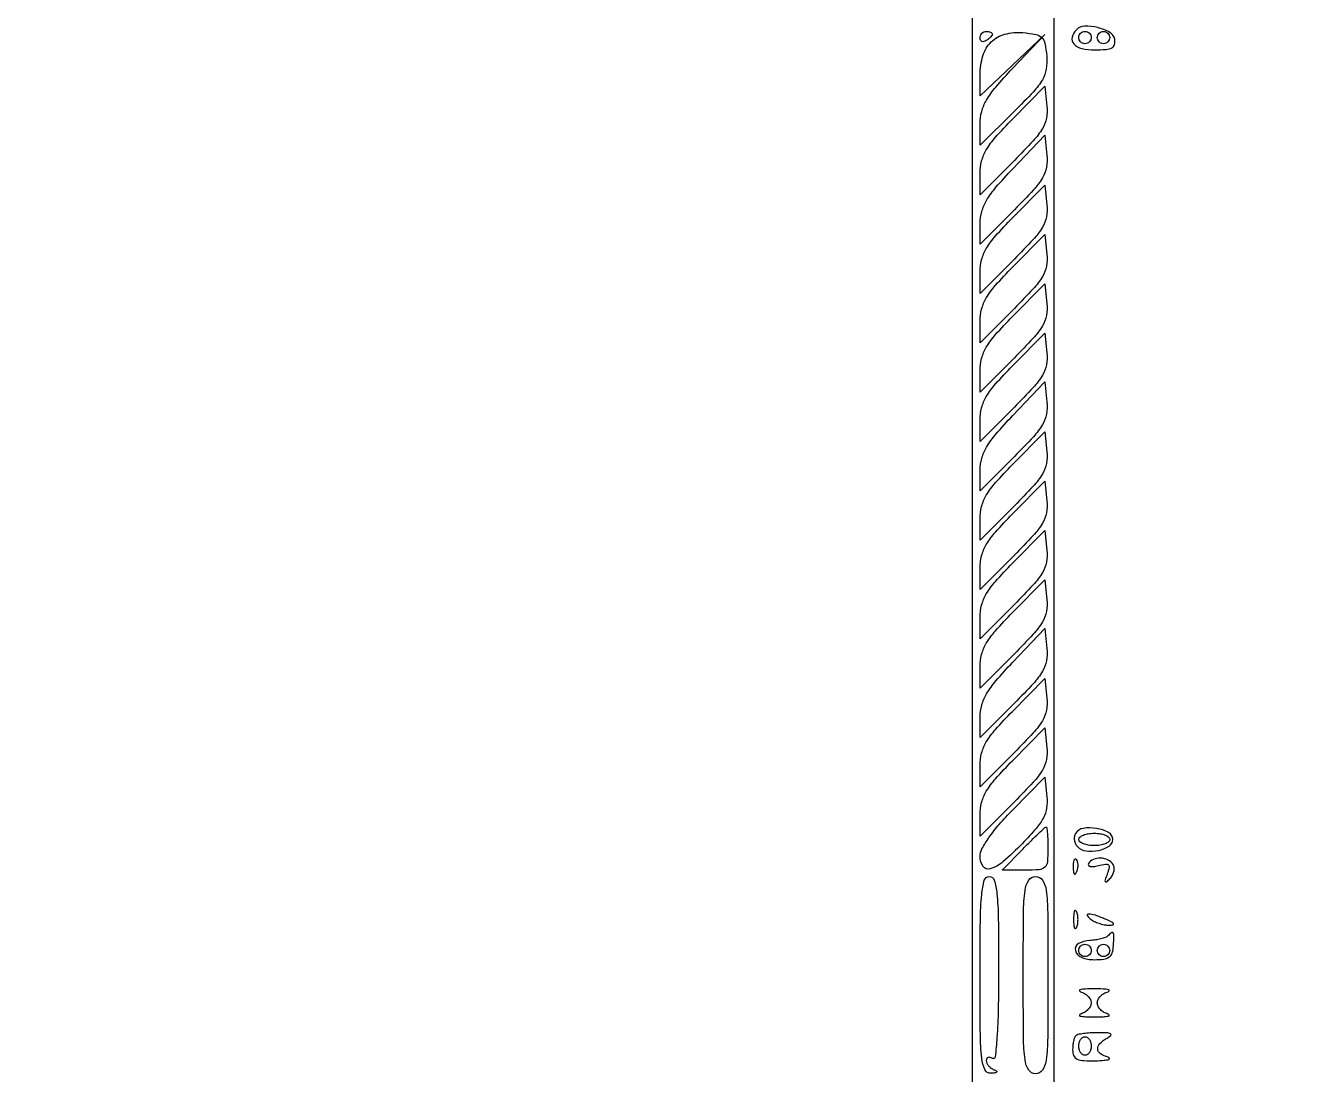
# Model space of a CAD drawing. Extents: x 17 to 822, y 5 to 559.
# Drawn here: x 613.4 to 821.8, y 218.9 to 388.9 of the extents above; entities that cross this region are included whole.
import ezdxf

# ---------------------------------------------------------------- set-up
doc = ezdxf.new("R2010")
doc.units = 0
doc.header["$MEASUREMENT"] = 0

msp = doc.modelspace()

# ---------------------------------------------------------------- linework, layer by layer
msp.add_lwpolyline([(31.304134, 16.008298, 0.000006), (186.307387, 15.865424, 0.000281), (374.742824, 15.799819, 0.000104), (639.75, 15.91159), (780, 16), (780, 231.368584), (780, 446.737168), (755.75, 447.293651, 0.005527), (730.283596, 447.596475, 0.000346), (655.057187, 447.60748, 0.000496), (581.222543, 447.494002, 0.002703), (541.25, 447.176792), (528, 447), (528.000002, 430.25), (528.000004, 413.5), (407.500018, 413.5), (287.000031, 413.5)], format="xyb")
msp.add_lwpolyline([(539.999988, 434.5), (653.351044, 434.5), (766.702101, 434.5), (766.702114, 319.808925), (766.702128, 205.117851)])
for points in [[(770, 387.559017, -0.151918), (769.934461, 387.34829, -0.038439), (769.70625, 387.066025, -0.035638), (769.382774, 386.768994, -0.029505), (769, 386.5, -0.082592), (768.6179, 386.343488, -0.161196), (768.29375, 386.3746, -0.182303), (768.078288, 386.586039, -0.108972), (768, 386.940983, -0.093332), (768.076123, 387.345238, -0.09642), (768.29375, 387.688914, -0.099167), (768.618444, 387.918938, -0.105053), (769, 388, -0.042167), (769.382849, 387.967655, -0.061769), (769.70625, 387.870461, -0.081139), (769.92554, 387.727648, -0.210953)], [(778.791859, 384, -0.060519), (778.712135, 381.886041, -0.093053), (778.096055, 380.167178, -0.055463), (776.65203, 378.2299, -0.010238), (773.541859, 375.03416), (768, 369.56832), (768, 373.002715, -0.06551), (768.263274, 375.003511, -0.067122), (769.034781, 376.850351, -0.044709), (770.542858, 378.966749, -0.012719), (773.25, 381.968101), (778.5, 387.499093), (773.25, 382.537139), (768, 377.575184), (768, 380.958851, -0.073967), (768.461205, 384.059431, -0.125145), (769.813258, 386.293033, -0.131049), (772.016001, 387.545084, -0.085234), (774.948887, 387.798508, -0.025994), (777.023782, 387.514909, -0.14903), (777.995504, 387.004444, -0.151164), (778.50994, 386.042664, -0.026983)], [(783.599134, 388.265801, 0.13777), (782.919518, 387.055308, 0.249084), (783.193913, 385.982778, 0.153081), (784.471989, 385.236859, 0.056181), (786.573324, 385, 0.019159), (788.409271, 385.070376, 0.103782), (789.361297, 385.347696, 0.207892), (789.783688, 385.880217, 0.113201), (789.813584, 386.729463, 0.219909), (789.018664, 387.835483, 0.068187), (787.067057, 388.611643, 0.067244), (784.940967, 388.842321, 0.19211)], [(786, 387, -0.099038), (785.923658, 386.618362, -0.097945), (785.70625, 386.29375, -0.097945), (785.381638, 386.076342, -0.099038), (785, 386, -0.099038), (784.618362, 386.076342, -0.097945), (784.29375, 386.29375, -0.097945), (784.076342, 386.618362, -0.099038), (784, 387, -0.099038), (784.076342, 387.381638, -0.097945), (784.29375, 387.70625, -0.097945), (784.618362, 387.923658, -0.099038), (785, 388, -0.099038), (785.381638, 387.923658, -0.097945), (785.70625, 387.70625, -0.097945), (785.923658, 387.381638, -0.099038)], [(789, 387, -0.099038), (788.923658, 386.618362, -0.097945), (788.70625, 386.29375, -0.097945), (788.381638, 386.076342, -0.099038), (788, 386, -0.099038), (787.618362, 386.076342, -0.097945), (787.29375, 386.29375, -0.097945), (787.076342, 386.618362, -0.099038), (787, 387, -0.099038), (787.076342, 387.381638, -0.097945), (787.29375, 387.70625, -0.097945), (787.618362, 387.923658, -0.099038), (788, 388, -0.099038), (788.381638, 387.923658, -0.097945), (788.70625, 387.70625, -0.097945), (788.923658, 387.381638, -0.099038)], [(773.575558, 367.097297), (768, 361.521739), (768, 364.979424, -0.063842), (768.258137, 366.992874, -0.071008), (769.014888, 368.79885, -0.047074), (770.511953, 370.840702, -0.012801), (773.25, 373.766073), (778.5, 379.095037), (778.825558, 375.883946, -0.071966), (778.742812, 373.944719, -0.088291), (778.100952, 372.252074, -0.051438), (776.624495, 370.27467, -0.010313)], [(773.575558, 359.097297), (768, 353.521739), (768, 356.844888, -0.069474), (768.269643, 358.776112, -0.064746), (769.059747, 360.610201, -0.043294), (770.580669, 362.728905, -0.012943), (773.25, 365.681673), (778.5, 371.19531), (778.825558, 367.934083, -0.069844), (778.746759, 365.963437, -0.089399), (778.111933, 364.265303, -0.052137), (776.641749, 362.291741, -0.010242)], [(773.575558, 351.097297), (768, 345.521739), (768, 348.979424, -0.063842), (768.258137, 350.992874, -0.071008), (769.014888, 352.79885, -0.047074), (770.511953, 354.840702, -0.012801), (773.25, 357.766073), (778.5, 363.095037), (778.825558, 359.883946, -0.071966), (778.742812, 357.944719, -0.088291), (778.100952, 356.252074, -0.051438), (776.624495, 354.27467, -0.010313)], [(773.575558, 343.097297), (768, 337.521739), (768, 340.979424, -0.063842), (768.258137, 342.992874, -0.071008), (769.014888, 344.79885, -0.047074), (770.511953, 346.840702, -0.012801), (773.25, 349.766073), (778.5, 355.095037), (778.825558, 351.883946, -0.071966), (778.742812, 349.944719, -0.088291), (778.100952, 348.252074, -0.051438), (776.624495, 346.27467, -0.010313)], [(773.575558, 335.097297), (768, 329.521739), (768, 332.979424, -0.063842), (768.258137, 334.992874, -0.071008), (769.014888, 336.79885, -0.047074), (770.511953, 338.840702, -0.012801), (773.25, 341.766073), (778.5, 347.095037), (778.825558, 343.883946, -0.071966), (778.742812, 341.944719, -0.088291), (778.100952, 340.252074, -0.051438), (776.624495, 338.27467, -0.010313)], [(773.575558, 327.097297), (768, 321.521739), (768, 324.979424, -0.063842), (768.258137, 326.992874, -0.071008), (769.014888, 328.79885, -0.047074), (770.511953, 330.840702, -0.012801), (773.25, 333.766073), (778.5, 339.095037), (778.825558, 335.883946, -0.071966), (778.742812, 333.944719, -0.088291), (778.100952, 332.252074, -0.051438), (776.624495, 330.27467, -0.010313)], [(773.575558, 319.097297), (768, 313.521739), (768, 316.844888, -0.069474), (768.269643, 318.776112, -0.064746), (769.059747, 320.610201, -0.043294), (770.580669, 322.728905, -0.012943), (773.25, 325.681673), (778.5, 331.19531), (778.825558, 327.934083, -0.069844), (778.746759, 325.963437, -0.089399), (778.111933, 324.265303, -0.052137), (776.641749, 322.291741, -0.010242)], [(773.575558, 311.097297), (768, 305.521739), (768, 308.979424, -0.063842), (768.258137, 310.992874, -0.071008), (769.014888, 312.79885, -0.047074), (770.511953, 314.840702, -0.012801), (773.25, 317.766073), (778.5, 323.095037), (778.825558, 319.883946, -0.071966), (778.742812, 317.944719, -0.088291), (778.100952, 316.252074, -0.051438), (776.624495, 314.27467, -0.010313)], [(773.575558, 303.097297), (768, 297.521739), (768, 300.979424, -0.063842), (768.258137, 302.992874, -0.071008), (769.014888, 304.79885, -0.047074), (770.511953, 306.840702, -0.012801), (773.25, 309.766073), (778.5, 315.095037), (778.825558, 311.883946, -0.071966), (778.742812, 309.944719, -0.088291), (778.100952, 308.252074, -0.051438), (776.624495, 306.27467, -0.010313)], [(773.575558, 295.097297), (768, 289.521739), (768, 292.979424, -0.063842), (768.258137, 294.992874, -0.071008), (769.014888, 296.79885, -0.047074), (770.511953, 298.840702, -0.012801), (773.25, 301.766073), (778.5, 307.095037), (778.825558, 303.883946, -0.071966), (778.742812, 301.944719, -0.088291), (778.100952, 300.252074, -0.051438), (776.624495, 298.27467, -0.010313)], [(773.575558, 287.097297), (768, 281.521739), (768, 284.979424, -0.063842), (768.258137, 286.992874, -0.071008), (769.014888, 288.79885, -0.047074), (770.511953, 290.840702, -0.012801), (773.25, 293.766073), (778.5, 299.095037), (778.825558, 295.883946, -0.071966), (778.742812, 293.944719, -0.088291), (778.100952, 292.252074, -0.051438), (776.624495, 290.27467, -0.010313)], [(773.575558, 279.097297), (768, 273.521739), (768, 276.844888, -0.069474), (768.269643, 278.776112, -0.064746), (769.059747, 280.610201, -0.043294), (770.580669, 282.728905, -0.012943), (773.25, 285.681673), (778.5, 291.19531), (778.825558, 287.934083, -0.069844), (778.746759, 285.963437, -0.089399), (778.111933, 284.265303, -0.052137), (776.641749, 282.291741, -0.010242)], [(773.575558, 271.097297), (768, 265.521739), (768, 268.979424, -0.063842), (768.258137, 270.992874, -0.071008), (769.014888, 272.79885, -0.047074), (770.511953, 274.840702, -0.012801), (773.25, 277.766073), (778.5, 283.095037), (778.825558, 279.883946, -0.071966), (778.742812, 277.944719, -0.088291), (778.100952, 276.252074, -0.051438), (776.624495, 274.27467, -0.010313)], [(773.575558, 263.097297), (768, 257.521739), (768, 260.979424, -0.063842), (768.258137, 262.992874, -0.071008), (769.014888, 264.79885, -0.047074), (770.511953, 266.840702, -0.012801), (773.25, 269.766073), (778.5, 275.095037), (778.825558, 271.883946, -0.071966), (778.742812, 269.944719, -0.088291), (778.100952, 268.252074, -0.051438), (776.624495, 266.27467, -0.010313)], [(774.865381, 256.362833, -0.018876), (771.69131, 253.363956, -0.104515), (769.65413, 252.221753, -0.328206), (768.499086, 252.619354, -0.152417), (768, 254.218555, -0.124143), (768.310366, 255.449325, -0.028437), (769.442101, 257.291495, -0.025837), (771.111929, 259.445602, -0.016713), (773.25, 261.766073), (778.5, 267.095037), (778.823589, 263.910352, -0.062332), (778.780948, 262.076155, -0.084012), (778.266853, 260.500462, -0.057666), (777.096741, 258.783533, -0.015653)], [(779, 255.5, -0.022185), (778.904641, 253.351887, -0.182984), (778.485988, 252.486732, -0.172066), (777.585302, 252.08737, -0.019141), (775.303833, 252), (771.607666, 252), (775, 255.5, -0.004184), (776.322216, 256.841534, -0.006534), (777.485087, 257.971875, -0.002347), (778.498161, 258.922202, -0.189406), (778.696167, 259, -0.380905), (778.817698, 258.891704, -0.007113), (778.910749, 257.971875, -0.013507), (778.978147, 256.841983, -0.008142)], [(783.481569, 257.970177, 0.095249), (783.28656, 257.457773, 0.077253), (783.27506, 256.86889, 0.076026), (783.443944, 256.295499, 0.087019), (783.771797, 255.828203, 0.165691), (785.177624, 255.136932, 0.082785), (787.181947, 255.210303, 0.091303), (788.897388, 255.903208, 0.256624), (789.5, 257, 0.276098), (788.829651, 258.121426, 0.083549), (786.87313, 258.784022, 0.078867), (784.715224, 258.789239, 0.21896)], [(789, 257, -0.226478), (788.817169, 256.617064, -0.074992), (788.265625, 256.29375, -0.057076), (787.457356, 256.073116, -0.038131), (786.5, 256, -0.038131), (785.542644, 256.073116, -0.057076), (784.734375, 256.29375, -0.074992), (784.182831, 256.617064, -0.226478), (784, 257, -0.226478), (784.182831, 257.382936, -0.074992), (784.734375, 257.70625, -0.057076), (785.542644, 257.926884, -0.038131), (786.5, 258, -0.038131), (787.457356, 257.926884, -0.057076), (788.265625, 257.70625, -0.074992), (788.817169, 257.382936, -0.226478)], [(783.078947, 252.416667, 0.018894), (783.137993, 251.670344, 0.168741), (783.279315, 251.37858, 0.470617), (783.461564, 251.395823, 0.054073), (783.683114, 251.8125, 0.051402), (783.839148, 252.359369, 0.05415), (783.876576, 252.916927, 0.060344), (783.797407, 253.402231, 0.126455), (783.604167, 253.729167, 0.296942), (783.385309, 253.77538, 0.208169), (783.200665, 253.592839, 0.077125), (783.089945, 253.112848, 0.028489)], [(785.557637, 253.093259, 0.268627), (785.54939, 252.806106, 0.220188), (785.799309, 252.61957, 0.085012), (786.370682, 252.597784, 0.031078), (787.16729, 252.753998, -0.023558), (788.330888, 253.000393, -0.231897), (788.796805, 252.859236, -0.271775), (788.926093, 252.426221, -0.030861), (788.609425, 251.41074, 0.009058), (788.258708, 250.437485, 0.219347), (788.287961, 250.157502, 0.466056), (788.473352, 250.127092, 0.017945), (789.053622, 250.662868, 0.071122), (789.451245, 251.188799, 0.071769), (789.684061, 251.803488, 0.078057), (789.722299, 252.409959, 0.115698), (789.553851, 252.912868, 0.140539), (788.733618, 253.658772, 0.103774), (787.539137, 253.966214, 0.107309), (786.35481, 253.764512, 0.160028)], [(771, 235.940983, -0.004506), (770.941363, 229.434338, -0.012779), (770.743659, 224.900639, -0.010396), (770.457093, 221.722637, -0.550742), (770, 221.5, 0.074422), (769.617505, 221.663978, 0.151112), (769.29375, 221.649879, 0.187673), (769.079653, 221.464174, 0.121914), (769, 221.14235, 0.111184), (769.092448, 220.731748, 0.064692), (769.367188, 220.30511, 0.05974), (769.772034, 219.927857, 0.061896), (770.25, 219.662281, -0.051902), (770.648042, 219.45138, -0.449116), (770.672067, 219.275306, -0.185333), (770.416573, 219.137165, -0.021021), (769.75, 219.078947, -0.307331), (768.784785, 219.672395, -0.078592), (768.27611, 221.536892, -0.025029), (768.044933, 225.422211, -0.002346), (768, 235, -0.002849), (768.050326, 243.832317, -0.020523), (768.273438, 248.083333, -0.04313), (768.690936, 250.381807, -0.338315), (769.5, 251, -0.332547), (770.303226, 250.399355, -0.046871), (770.725098, 248.240164, -0.021756), (770.949172, 244.226832, -0.003067)], [(779, 235, -0.002045), (778.958547, 224.863351, -0.029052), (778.71875, 221.25, -0.112672), (778.123087, 219.611831, -0.254715), (777, 219, -0.254715), (775.876913, 219.611831, -0.112672), (775.28125, 221.25, -0.029052), (775.041453, 224.863351, -0.002045), (775, 235, -0.002045), (775.041453, 245.136649, -0.029052), (775.28125, 248.75, -0.112672), (775.876913, 250.388169, -0.254715), (777, 251, -0.254715), (778.123087, 250.388169, -0.112672), (778.71875, 248.75, -0.029052), (778.958547, 245.136649, -0.002045)], [(783.157895, 244, 0.017491), (783.189089, 243.10856, 0.078554), (783.306058, 242.601562, 0.447206), (783.474999, 242.540618, 0.174857), (783.662281, 242.75, 0.057986), (783.818615, 243.320008, 0.037979), (783.87034, 244, 0.037979), (783.818615, 244.679992, 0.057986), (783.662281, 245.25, 0.174857), (783.474999, 245.459382, 0.447206), (783.306058, 245.398438, 0.078554), (783.189089, 244.89144, 0.017491)], [(786, 244, 0.040566), (786.684071, 243.632796, 0.028934), (787.5, 243.331527, 0.029384), (788.317134, 243.134067, 0.053798), (789, 243.085598, 0.051935), (789.535375, 243.161267, 0.491407), (789.615423, 243.343886, 0.152377), (789.341871, 243.608071, 0.014925), (788.5, 244, 0.019739), (786.686554, 244.695838, 0.081911), (785.533606, 244.885992, 0.608383), (785.381869, 244.592871, 0.095694)], [(788.698316, 241.364982, -0.106752), (788.306194, 241.112149, -0.027084), (787.5796, 240.882725, -0.026369), (786.701689, 240.70571, -0.023976), (785.781649, 240.614982, 0.112214), (783.951966, 240.101019, 0.336977), (783.451324, 238.990115, 0.249351), (784.409289, 237.887659, 0.091926), (786.5, 237.5, 0.03186), (788.045699, 237.598593, 0.125244), (788.926599, 237.946955, 0.161404), (789.410049, 238.617072, 0.063721), (789.613464, 239.75, 0.006137), (789.675478, 241.376336, 0.136179), (789.561856, 241.831068, 0.451492), (789.300472, 241.885978, 0.036084)], [(786, 239, -0.099038), (785.923658, 238.618362, -0.097945), (785.70625, 238.29375, -0.097945), (785.381638, 238.076342, -0.099038), (785, 238, -0.099038), (784.618362, 238.076342, -0.097945), (784.29375, 238.29375, -0.097945), (784.076342, 238.618362, -0.099038), (784, 239, -0.099038), (784.076342, 239.381638, -0.097945), (784.29375, 239.70625, -0.097945), (784.618362, 239.923658, -0.099038), (785, 240, -0.099038), (785.381638, 239.923658, -0.097945), (785.70625, 239.70625, -0.097945), (785.923658, 239.381638, -0.099038)], [(789, 239, -0.099038), (788.923658, 238.618362, -0.097945), (788.70625, 238.29375, -0.097945), (788.381638, 238.076342, -0.099038), (788, 238, -0.099038), (787.618362, 238.076342, -0.097945), (787.29375, 238.29375, -0.097945), (787.076342, 238.618362, -0.099038), (787, 239, -0.099038), (787.076342, 239.381638, -0.097945), (787.29375, 239.70625, -0.097945), (787.618362, 239.923658, -0.099038), (788, 240, -0.099038), (788.381638, 239.923658, -0.097945), (788.70625, 239.70625, -0.097945), (788.923658, 239.381638, -0.099038)], [(784.25, 232.310674, -0.068007), (784.918939, 232.034596, -0.068913), (785.485937, 231.590143, -0.075394), (785.868723, 231.051523, -0.117373), (786, 230.5, -0.117373), (785.868723, 229.948477, -0.075394), (785.485937, 229.409857, -0.068913), (784.918939, 228.965404, -0.068007), (784.25, 228.689326, 0.279395), (784.088315, 228.52268, 0.421517), (784.189062, 228.366341, 0.040136), (785.062099, 228.260811, 0.010016), (786.5, 228.232003, 0.010016), (787.937901, 228.260811, 0.040136), (788.810938, 228.366341, 0.421517), (788.911685, 228.52268, 0.279395), (788.75, 228.689326, -0.068007), (788.081061, 228.965404, -0.068913), (787.514063, 229.409857, -0.075394), (787.131277, 229.948477, -0.117373), (787, 230.5, -0.117373), (787.131277, 231.051523, -0.075394), (787.514063, 231.590143, -0.068913), (788.081061, 232.034596, -0.068007), (788.75, 232.310674, 0.279395), (788.911685, 232.47732, 0.421517), (788.810938, 232.633659, 0.040136), (787.937901, 232.739189, 0.010016), (786.5, 232.767997, 0.010016), (785.062099, 232.739189, 0.040136), (784.189062, 232.633659, 0.421517), (784.088315, 232.47732, 0.279395)], [(783.5, 225.166667, 0.115276), (783.306743, 224.855562, 0.028815), (783.146875, 224.275, 0.027899), (783.036781, 223.571845, 0.024887), (783, 222.833333, 0.108868), (783.198567, 221.932175, 0.178765), (783.745545, 221.387551, 0.096068), (784.803447, 221.131017, 0.019321), (786.75, 221.116001, 0.01183), (788.093515, 221.189408, 0.050275), (788.884375, 221.332266, 0.459031), (788.965403, 221.508506, 0.225051), (788.75, 221.689326, -0.080848), (787.518298, 222.234879, -0.238612), (787.068402, 223.013341, -0.214554), (787.411255, 223.904872, -0.067794), (788.577875, 224.783643, 0.056843), (789.162855, 225.204603, 0.505516), (789.1352, 225.473106, 0.123378), (788.583086, 225.635786, 0.010257), (787.077875, 225.666667, 0.015031), (785.862643, 225.630125, 0.019685), (784.757251, 225.519792, 0.01757), (783.860087, 225.362104, 0.145074)], [(786, 223.5, -0.064853), (785.925306, 222.926543, -0.082425), (785.70625, 222.440625, -0.098894), (785.381354, 222.115568, -0.148195), (785, 222, -0.148195), (784.618646, 222.115568, -0.098894), (784.29375, 222.440625, -0.082425), (784.074694, 222.926543, -0.064853), (784, 223.5, -0.064853), (784.074694, 224.073457, -0.082425), (784.29375, 224.559375, -0.098894), (784.618646, 224.884432, -0.148195), (785, 225, -0.148195), (785.381354, 224.884432, -0.098894), (785.70625, 224.559375, -0.082425), (785.925306, 224.073457, -0.064853)]]:
    msp.add_lwpolyline(points, format="xyb", close=True)

doc.saveas('drawing.dxf')
